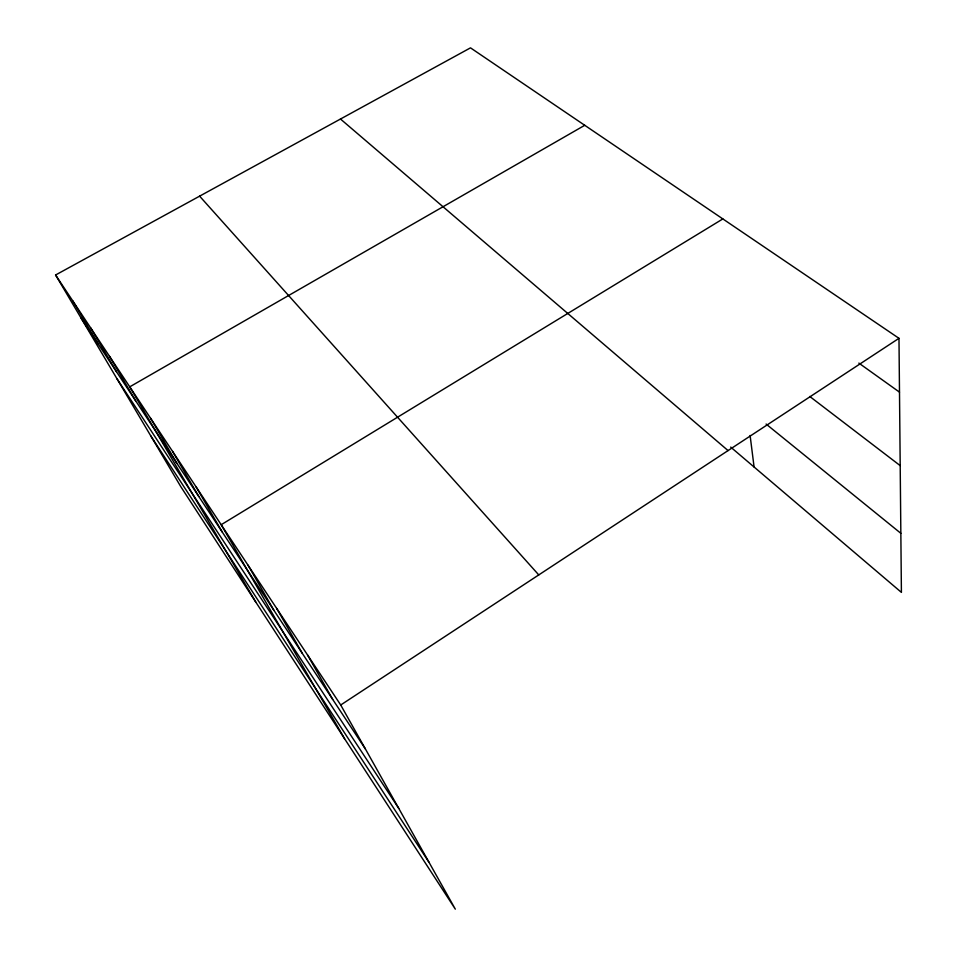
<?xml version="1.0" encoding="UTF-8"?>
<svg xmlns="http://www.w3.org/2000/svg" width="957" height="957" viewBox="0 0 957 957"><rect width="100%" height="100%" fill="white"/><g stroke="black" fill="none" stroke-linecap="round" stroke-linejoin="round"><path stroke-width="1.44" d="M340.716 704.998L898.982 338.323L470.497 47.85L55.59 274.994L180.765 486.599L455.317 909.15L340.716 704.998L55.59 274.994M722.846 218.926L221.187 524.723L344.592 738.732M584.739 125.295L129.745 386.831L255.698 601.929M858.848 363.098L899.496 392.143M809.754 396.461L900.19 465.628M766.102 424.059L900.848 533.312M730.693 447.098L901.41 592.383L898.982 338.323M340.489 119.027L728.062 450.58M199.606 196.149L538.767 574.918M81.189 318.262L365.395 748.972M116.91 378.661L398.746 808.378M150.656 435.698L429.095 862.448M90.556 327.725L116.455 371.711M72.588 300.63L98.344 344.269M109.576 356.411L135.595 400.72M150.536 418.173L176.698 462.997M172.607 451.477L198.781 496.468M196.113 486.922L222.239 532.02M247.983 565.132L273.822 610.183M276.693 608.437L302.256 653.272M307.52 654.935L332.701 699.423M750.109 435.471L754.08 467.004"/></g></svg>
